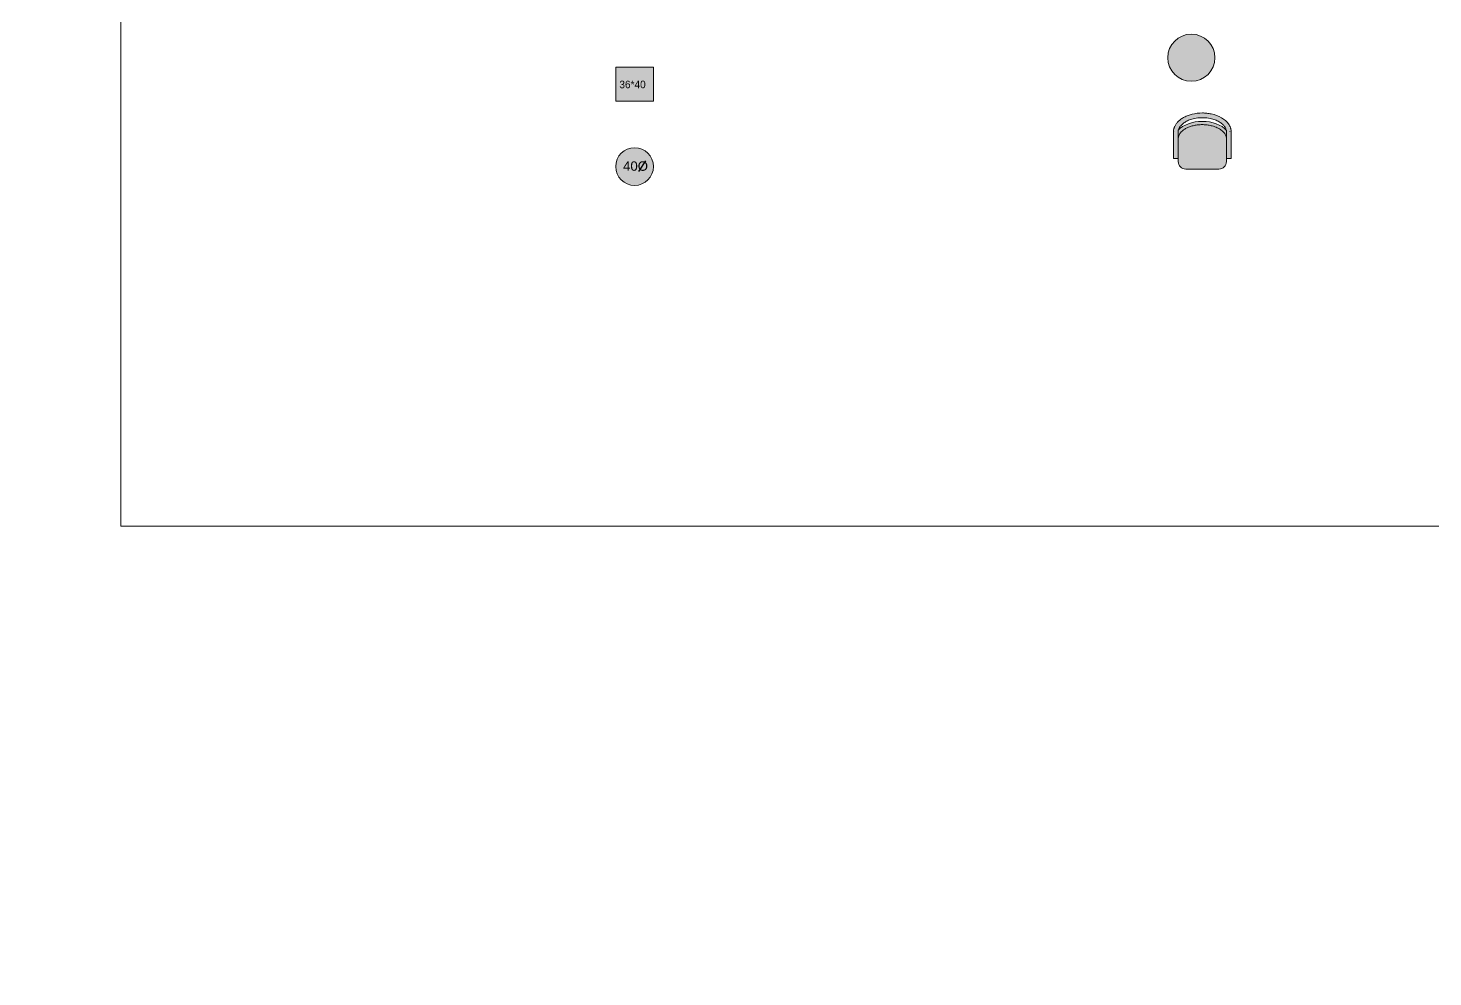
# Model space of a CAD drawing. Header units: millimetres. Extents: x -14819 to 43195, y -10328 to 20814.
# Drawn here: x 32213 to 33703, y 5870 to 6876 of the extents above; entities that cross this region are included whole.
import ezdxf

# ---------------------------------------------------------------- set-up
doc = ezdxf.new("R2010")
doc.units = ezdxf.units.MM
doc.header["$PDMODE"] = 3
for name, color, linetype, lineweight in [('41 - Côtes Intérieures', 71, 'Continuous', 9), ('DV_Furnitures', 250, 'Continuous', 5), ('DV_Hatch bedroom', 21, 'Continuous', 5), ('DV_Hatch Living', 43, 'Continuous', 5)]:
    doc.layers.add(name, color=color, linetype=linetype, lineweight=lineweight)
doc.layers.add('DV_Text block', color=20, linetype='Continuous')
doc.styles.add('CR_Cot', font='simplex.shx', dxfattribs={"width": 0.8})
doc.styles.get("Standard").update_dxf_attribs({"font": 'arial.ttf'})
doc.dimstyles.get("Standard").update_dxf_attribs({"dimtxt": 14, "dimasz": 14, "dimexe": 0.18, "dimexo": 0.0625, "dimgap": 5, "dimtad": 0, "dimtoh": 1, "dimdec": 0, "dimzin": 0, "dimdsep": 46, "dimtxsty": 'CR_Cot', "dimblk": 'CLOSEDBLANK', "dimcen": 0, "dimse1": 1, "dimse2": 1, "dimadec": 0, "dimazin": 0, "dimtfac": 1, "dimtdec": 0, "dimtofl": 0, "dimtmove": 0, "dimatfit": 3, "dimfxl": 1, "dimtolj": 1, "dimtzin": 0, "dimarcsym": 0})

# ---------------------------------------------------------------- blocks, each defined once
blk = doc.blocks.new('_ClosedBlank')
at = {"color": 0, "linetype": 'ByBlock', "lineweight": -2}
for p, q in [((-1, 0.1666666666666667), (0, 0)), ((-1, 0.1666666666666667), (-1, -0.1666666666666667)), ((0, 0), (-1, -0.1666666666666667))]:
    blk.add_line(p, q, dxfattribs=at)
blk = doc.blocks.new('*D678')
at = {"layer": '41 - Côtes Intérieures', "color": 0, "lineweight": -2, "transparency": 16777216}
for p, q in [((37038.83367776783, 6101.841927371271), (37038.83367776783, 6011.975260704598)), ((37038.83367776783, 5883.841927371257), (37038.83367776783, 5973.708594037931))]:
    blk.add_line(p, q, dxfattribs=at)
at = {"layer": 'Defpoints', "color": 0, "transparency": 16777216}
for p in [(37038.83367776783, 6115.841927371271), (37060.44082111306, 6115.841927371271), (7060.440821113063, 5869.841927371252)]:
    blk.add_point(p, dxfattribs=at)
at = {"layer": '41 - Côtes Intérieures', "color": 0, "lineweight": -2, "transparency": 16777216, "xscale": 14, "yscale": 14, "zscale": 14}
for p, rotation in [((37038.83367776783, 6115.841927371271), 90), ((37038.83367776783, 5869.841927371257), 270)]:
    blk.add_blockref('_ClosedBlank', p, dxfattribs=dict(at, rotation=rotation))
at = {"layer": '41 - Côtes Intérieures', "color": 0, "transparency": 16777216, "insert": (37038.83367776783, 5992.841927371253), "char_height": 14, "attachment_point": 5, "rotation": 90, "style": 'CR_Cot'}
blk.add_mtext('\\A1;246', dxfattribs=at)
blk = doc.blocks.new('*U1071')
at = {"layer": 'DV_Hatch bedroom', "lineweight": 5}
h = blk.add_hatch(color=256, dxfattribs=at)
h.dxf.hatch_style = 1
h.paths.add_polyline_path([(260.5569073197485, 122.3409642454412), (264.1569073197485, 122.3409642454412), (264.1569073197485, 118.3409642454412), (260.5569073197485, 118.3409642454412)])
at = {"lineweight": 5}
blk.add_lwpolyline([(260.5569073197485, 122.3409642454412), (264.1569073197485, 122.3409642454412), (264.1569073197485, 118.3409642454412), (260.5569073197485, 118.3409642454412), (260.5569073197485, 122.3409642454412)], dxfattribs=at)
at = {"layer": 'DV_Text block', "insert": (261.9996855202482, 118.7152081299112), "char_height": 0.8, "attachment_point": 1, "rotation": 90}
blk.add_mtext_dynamic_manual_height_columns('{\\fDM Sans|b0|i0|c0|p2;36*40}', width=4.728081956628512, gutter_width=1.25, heights=[0], dxfattribs=at)
blk = doc.blocks.new('*U1068')
at = {"layer": 'DV_Hatch bedroom', "lineweight": 5}
h = blk.add_hatch(color=256, dxfattribs=at)
h.dxf.hatch_style = 1
edge = h.paths.add_edge_path()
edge.add_arc((0, 0), 20, 0, 360)
at = {"lineweight": 5}
blk.add_circle((0, 0), 20, dxfattribs=at)
at = {"layer": 'DV_Text block'}
blk.add_line((4.590642479844746, -5.295122540830789), (12.00493305639844, 6.022108342519118), dxfattribs=at)
at = {"layer": 'DV_Text block', "insert": (-12.21539372675352, 5.500000003259629), "char_height": 10, "attachment_point": 1}
blk.add_mtext_dynamic_manual_height_columns('40O', width=26.25476082576989, gutter_width=12.5, heights=[0], dxfattribs=at)
blk = doc.blocks.new('*U1094')
at = {"layer": 'DV_Hatch Living', "transparency": 33554579}
h = blk.add_hatch(color=256, dxfattribs=at)
h.dxf.hatch_style = 1
h.paths.add_polyline_path([(-2.5, 0, 1), (2.5, 0, 1)])
at = {"layer": 'DV_Hatch Living', "color": 18, "lineweight": 5, "true_color": 0x000000}
blk.add_circle((0, 0), 2.5, dxfattribs=at)
blk = doc.blocks.new('armchair Living room')
at = {"layer": 'DV_Hatch Living', "transparency": 33554579}
h = blk.add_hatch(color=256, dxfattribs=at)
h.dxf.hatch_style = 1
edge = h.paths.add_edge_path()
edge.add_spline(control_points=[(0.2550002536800378, 0.3230172590536782), (0.2550011041057445, 0.323240621367848), (0.2550010200065103, 0.323463989219654), (0.2549999999995194, 0.3236873653840133)], knot_values=[0, 0, 0, 0, 0.005289622055557356, 0.005289622055557356, 0.005289622055557356, 0.005289622055557356], degree=3, periodic=0)
edge.add_spline(control_points=[(0.2549999999995194, 0.3236873653840133), (0.2549784521755214, 0.3284062254644482), (0.2545392340576527, 0.3331287952118887), (0.2527582045326966, 0.3428586413101771), (0.2513733592607181, 0.3478700131149424), (0.2475867201002444, 0.3579713602773307), (0.2451835051673683, 0.3630611864100688), (0.2392914523905887, 0.3732649115138376), (0.2358019077099769, 0.3783779330181174), (0.2277061805591316, 0.388524298607674), (0.2230999699942799, 0.393556796918431), (0.212787876049795, 0.4034175598536356), (0.2070822718051204, 0.4082452996119939), (0.1946311372728289, 0.4175724522672724), (0.1878859274310685, 0.4220716212716482), (0.1734482527264518, 0.4306292356666059), (0.1657560491848926, 0.4346875995939818), (0.1495409769019247, 0.4422673311741212), (0.1410182996248324, 0.4457886901612778), (0.1232759968160693, 0.4522153066849919), (0.1140565105629463, 0.4551205800470761), (0.09131246422249717, 0.4612674042998677), (0.07752669711977944, 0.4641865678626695), (0.04930468339837546, 0.4685855784816875), (0.03486888073960159, 0.470065491226392), (0.005788774031756816, 0.4715291827670294), (-0.008855130190390526, 0.4715129808550849), (-0.03790393314721285, 0.4699855458003954), (-0.05230843026556187, 0.4684742858830733), (-0.08043723513784329, 0.4640158699707833), (-0.09416109194397393, 0.4610686405773095), (-0.1205063348747757, 0.4538569567591999), (-0.1331271362621678, 0.4495923977099032), (-0.1568780344561702, 0.4399270350904212), (-0.1680072575970186, 0.434526196304871), (-0.1884420025949751, 0.4228342209600324), (-0.1977461690257272, 0.4165434828179597), (-0.2125828644432701, 0.4047344485883544), (-0.2184980333597082, 0.3993248954432156), (-0.2289632728078175, 0.3883094549170378), (-0.2335130220400856, 0.3827046824929159), (-0.2412530913764783, 0.3714586632578687), (-0.2444439923428945, 0.3658189656603534), (-0.249539489331589, 0.3546112794252005), (-0.2514460950699515, 0.3490441446012733), (-0.2540758178151279, 0.3379965439490951), (-0.2548013357665155, 0.332514659926022), (-0.2549853221784772, 0.3263656017308572), (-0.2549969257208815, 0.3256926504939264), (-0.2549999999995123, 0.3250196693943694)], knot_values=[0.005289622055557356, 0.005289622055557356, 0.005289622055557356, 0.005289622055557356, 0.117033802237924, 0.117033802237924, 0.234067604475848, 0.234067604475848, 0.351101406713772, 0.351101406713772, 0.4681352089516961, 0.4681352089516961, 0.5851690111896201, 0.5851690111896201, 0.7022028134275441, 0.7022028134275441, 0.8192366156654681, 0.8192366156654681, 0.9362704179033922, 0.9362704179033922, 1.053304220141316, 1.053304220141316, 1.17033802237924, 1.17033802237924, 1.333644143691915, 1.333644143691915, 1.49695026500459, 1.49695026500459, 1.660256386317266, 1.660256386317266, 1.823562507629941, 1.823562507629941, 1.986868628942616, 1.986868628942616, 2.150174750255291, 2.150174750255291, 2.313480871567966, 2.313480871567966, 2.476786992880641, 2.476786992880641, 2.606464892024791, 2.606464892024791, 2.73614279116894, 2.73614279116894, 2.86582069031309, 2.86582069031309, 2.995498589457239, 2.995498589457239, 3.125176488601388, 3.125176488601388, 3.141113937498523, 3.141113937498523, 3.141113937498523, 3.141113937498523], degree=3, periodic=0)
edge.add_line((-0.2549999999999955, 0.3250196693830816), (-0.2549999999999955, 0.1121202201047673))
edge.add_line((-0.2549999999999955, 0.1121202201047664), (-0.2549999999999955, 0.08000000000000274))
edge.add_arc((-0.1749999999999972, 0.08000000000000185), 0.0799999999999999, 179.9999999999992, 269.9999999999992)
edge.add_line((-0.1749999999999972, 2.664535259100376e-15), (0.1750000000000043, -1.77635683940025e-15))
edge.add_arc((0.1750000000000043, 0.0799999999999974), 0.0799999999999999, 269.9999999999992, 359.9999999999992)
edge.add_line((0.2550000000000026, 0.07999999999999652), (0.2550000000000026, 0.1121202201047602))
edge.add_line((0.2550000000000026, 0.1121202201047602), (0.2550000000000026, 0.3236873651874133))
edge = h.paths.add_edge_path()
edge.add_spline(control_points=[(0.3050000000000068, 0.4102438452043069), (0.3024813466497633, 0.4260177939339806), (0.3019680092934962, 0.4277523550446629), (0.3005397185219536, 0.4324760360549922), (0.2996265491148478, 0.4353992214500018), (0.2981894577347362, 0.4396117968586895), (0.2977302716590486, 0.4409029818030845), (0.2962128733581082, 0.4449868940079504), (0.2950320213455271, 0.4478883438053893), (0.292439258364368, 0.4537385780341365), (0.2910257436911579, 0.4566874226209885), (0.2860852934021452, 0.4662346816351546), (0.2820981530402662, 0.4728699405666186), (0.2596125960123956, 0.5048601987728727), (0.2339259634593276, 0.5271240945356359), (0.1712147898127014, 0.5631229941465836), (0.1344017459814353, 0.5767166333840006), (0.07959280256439882, 0.5883317134193771), (0.0639987483149298, 0.5907766435804112), (0.03241579550741136, 0.594087133908733), (0.01641194080566066, 0.5949510268238072), (0.0004058044288797191, 0.5949984308855054)], knot_values=[1.452715183567231, 1.452715183567231, 1.452715183567231, 1.452715183567231, 1.479812781338658, 1.479812781338658, 1.527336283345644, 1.527336283345644, 1.547310064151865, 1.547310064151865, 1.595627609245784, 1.595627609245784, 1.644282307636847, 1.644282307636847, 1.752618400029657, 1.752618400029657, 2.16874777046166, 2.16874777046166, 2.584877140893663, 2.584877140893663, 2.745153754014062, 2.745153754014062, 2.905430367134461, 2.905430367134461, 2.905430367134461, 2.905430367134461], degree=3, periodic=0)
edge.add_arc((0.000257724178005958, 0.5449986501635964), 0.04999999999999696, 89.83031228391411, 91.34310931386136)
edge.add_spline(control_points=[(0.0001096439271321969, 0.5949984308855054), (-0.03660551430336056, 0.594889694611803), (-0.0732722937257364, 0.5904932581846936), (-0.1227819564416066, 0.5783397104460768), (-0.1374668756943862, 0.5738510964773731), (-0.1656320431025122, 0.563387645035414), (-0.1790589855854847, 0.5574318209506792), (-0.2043561554902524, 0.5441694523649767), (-0.216220067415243, 0.5368527207790983), (-0.2380156926131818, 0.5210446298506204), (-0.2479959037515016, 0.5125130445968127), (-0.264368045870583, 0.4958204059536371), (-0.2710928233141345, 0.4878006520683762), (-0.279853282091004, 0.4753270700831438), (-0.282460459264982, 0.471242285504351), (-0.2875965780832814, 0.4624724243318168), (-0.2900352350555551, 0.4578066768611624), (-0.2932581355021497, 0.4509748722247799), (-0.2942599188461443, 0.4487252198536549), (-0.2956610130314132, 0.4453998365587957), (-0.2961111125407498, 0.4442995442285858), (-0.296978622133345, 0.4421163932757928), (-0.2974521991309373, 0.4408825923887703), (-0.2986750633940005, 0.4375918980690106), (-0.2993662864493984, 0.4356350343887376), (-0.3006233075977462, 0.4321357626256086), (-0.3011877729663581, 0.4305989010270874), (-0.3049999999999926, 0.4114179228057742)], knot_values=[0, 0, 0, 0, 0.3676453250702882, 0.3676453250702882, 0.5296835515132909, 0.5296835515132909, 0.6917217779562936, 0.6917217779562936, 0.8537600043992963, 0.8537600043992963, 1.015798230842299, 1.015798230842299, 1.153108551553153, 1.153108551553153, 1.220258827091045, 1.220258827091045, 1.298742417463231, 1.298742417463231, 1.337984212649324, 1.337984212649324, 1.35760511024237, 1.35760511024237, 1.377226007835417, 1.377226007835417, 1.414970595701323, 1.414970595701323, 1.45271518356723, 1.45271518356723, 1.45271518356723, 1.45271518356723], degree=3, periodic=0)
edge.add_line((-0.3049999999999926, 0.4114179228057733), (-0.3049999999999997, 0.1121202201047673))
edge.add_line((-0.3049999999999997, 0.1121202201047673), (-0.2550000000000026, 0.1121202201047664))
edge.add_line((-0.2549999999999955, 0.1121202201047664), (-0.2549999999999883, 0.4114179228057733))
edge.add_spline(control_points=[(-0.2549999999999955, 0.4114179228057733), (-0.2533662756993706, 0.4156111046290851), (-0.2517295066707916, 0.4205180430555826), (-0.247180281233021, 0.4321847718254164), (-0.2426187254253236, 0.4412821357946539), (-0.229973086091313, 0.4594151845329169), (-0.221883275610125, 0.4684353487729149), (-0.2022498644331421, 0.4857014582682426), (-0.1907114615926631, 0.4939397826011307), (-0.1646602811819804, 0.5089783468926301), (-0.1501519983295481, 0.5157771945586012), (-0.118873759550894, 0.5274415339572025), (-0.1021064000184353, 0.5323072425938626), (-0.05973949800137035, 0.5413658750699524), (-0.03340946493312913, 0.544386410598463), (-0.004547462490329224, 0.5449639934764541), (-0.002144879177308212, 0.5449915345702347), (0.000257724178005958, 0.5449986501635928)], knot_values=[0, 0, 0, 0, 0.0889027003277463, 0.0889027003277463, 0.2970184062391804, 0.2970184062391804, 0.5051341121506145, 0.5051341121506145, 0.7132498180620487, 0.7132498180620487, 0.9213655239734827, 0.9213655239734827, 1.129481229884917, 1.129481229884917, 1.42581925704621, 1.42581925704621, 1.45271518356723, 1.45271518356723, 1.45271518356723, 1.45271518356723], degree=3, periodic=0)
edge.add_spline(control_points=[(0.000257724178005958, 0.5449986501635928), (0.002660327533313023, 0.5449915345702347), (0.005062910846334034, 0.5449639934764541), (0.03392491328914105, 0.544386410598463), (0.06025494635738227, 0.5413658750699524), (0.1026218483744401, 0.5323072425938626), (0.1193892079069059, 0.5274415339572025), (0.15066744668556, 0.5157771945586012), (0.1651757295379923, 0.5089783468926301), (0.191226909948675, 0.4939397826011307), (0.202765312789154, 0.4857014582682426), (0.2223987239661369, 0.4684353487729149), (0.2304885344473249, 0.4594151845329169), (0.2431341737813284, 0.4412821357946539), (0.2476957295890259, 0.4321847718254164), (0.2519324042738305, 0.4205180430555826), (0.2534307284723596, 0.4156111046290851), (0.2550000000000026, 0.4102438452043069)], knot_values=[1.45271518356723, 1.45271518356723, 1.45271518356723, 1.45271518356723, 1.47961111008825, 1.47961111008825, 1.775949137249543, 1.775949137249543, 1.984064843160977, 1.984064843160977, 2.192180549072411, 2.192180549072411, 2.400296254983846, 2.400296254983846, 2.60841196089528, 2.60841196089528, 2.816527666806714, 2.816527666806714, 2.90543036713446, 2.90543036713446, 2.90543036713446, 2.90543036713446], degree=3, periodic=0)
edge.add_line((0.2550000000000026, 0.4102438452043069), (0.2549999999999955, 0.1121202201047602))
edge.add_line((0.2550000000000026, 0.1121202201047602), (0.3049999999999997, 0.1121202201047593))
edge.add_line((0.3049999999999997, 0.1121202201047593), (0.3050000000000068, 0.4102438452043042))
edge = h.paths.add_edge_path(flags=17)
edge.add_ellipse((7.105427357601002e-15, 0.3239881424909106), major_axis=(0.2900000000000004, -0.001104140849802596), ratio=0.6287702114732256, start_angle=28.57818484357723, end_angle=151.69614321923)
edge.add_line((-0.2549999999999955, 0.4114179228057733), (-0.2549999999999955, 0.3250196693830798))
edge.add_spline(control_points=[(-0.2549999999995123, 0.3250196693943694), (-0.2549969257208815, 0.3256926504939264), (-0.2549853221784772, 0.3263656017308572), (-0.2548013357665155, 0.332514659926022), (-0.2540758178151279, 0.3379965439490951), (-0.2514460950699515, 0.3490441446012733), (-0.249539489331589, 0.3546112794252005), (-0.2444439923428945, 0.3658189656603534), (-0.2412530913764783, 0.3714586632578687), (-0.2335130220400856, 0.3827046824929159), (-0.2289632728078175, 0.3883094549170378), (-0.2184980333597082, 0.3993248954432156), (-0.2125828644432701, 0.4047344485883544), (-0.1977461690257272, 0.4165434828179597), (-0.1884420025949751, 0.4228342209600324), (-0.1680072575970186, 0.434526196304871), (-0.1568780344561702, 0.4399270350904212), (-0.1331271362621678, 0.4495923977099032), (-0.1205063348747757, 0.4538569567591999), (-0.09416109194397393, 0.4610686405773095), (-0.08043723513784329, 0.4640158699707833), (-0.05230843026556187, 0.4684742858830733), (-0.03790393314721285, 0.4699855458003954), (-0.008855130190390526, 0.4715129808550849), (0.005788774031756816, 0.4715291827670294), (0.03486888073960159, 0.470065491226392), (0.04930468339837546, 0.4685855784816875), (0.07752669711977944, 0.4641865678626695), (0.09131246422249717, 0.4612674042998677), (0.1140565105629463, 0.4551205800470761), (0.1232759968160693, 0.4522153066849919), (0.1410182996248324, 0.4457886901612778), (0.1495409769019247, 0.4422673311741212), (0.1657560491848926, 0.4346875995939818), (0.1734482527264518, 0.4306292356666059), (0.1878859274310685, 0.4220716212716482), (0.1946311372728289, 0.4175724522672724), (0.2070822718051204, 0.4082452996119939), (0.212787876049795, 0.4034175598536356), (0.2230999699942799, 0.393556796918431), (0.2277061805591316, 0.388524298607674), (0.2358019077099769, 0.3783779330181174), (0.2392914523905887, 0.3732649115138376), (0.2451835051673683, 0.3630611864100688), (0.2475867201002444, 0.3579713602773307), (0.2513733592607181, 0.3478700131149424), (0.2527582045326966, 0.3428586413101771), (0.2545392340576527, 0.3331287952118887), (0.2549784521755214, 0.3284062254644482), (0.2549999999995194, 0.3236873653840133)], knot_values=[0.005289622055557164, 0.005289622055557164, 0.005289622055557164, 0.005289622055557164, 0.02122707095269183, 0.02122707095269183, 0.1509049700968412, 0.1509049700968412, 0.2805828692409902, 0.2805828692409902, 0.41026076838514, 0.41026076838514, 0.5399386675292894, 0.5399386675292894, 0.6696165666734388, 0.6696165666734388, 0.8329226879861147, 0.8329226879861147, 0.9962288092987892, 0.9962288092987892, 1.159534930611464, 1.159534930611464, 1.322841051924139, 1.322841051924139, 1.486147173236814, 1.486147173236814, 1.64945329454949, 1.64945329454949, 1.812759415862165, 1.812759415862165, 1.97606553717484, 1.97606553717484, 2.093099339412764, 2.093099339412764, 2.210133141650688, 2.210133141650688, 2.327166943888612, 2.327166943888612, 2.444200746126536, 2.444200746126536, 2.56123454836446, 2.56123454836446, 2.678268350602384, 2.678268350602384, 2.795302152840308, 2.795302152840308, 2.912335955078232, 2.912335955078232, 3.029369757316156, 3.029369757316156, 3.141113937498523, 3.141113937498523, 3.141113937498523, 3.141113937498523], degree=3, periodic=0)
edge.add_line((0.2550000000000026, 0.3236873653726899), (0.2550000000000026, 0.4102438452043069))
at = {"layer": 'DV_Furnitures'}
for points in [[(-0.3049999999999926, 0.4114179228057742), (-0.3049999999999997, 0.1121202201047673), (-0.2549999999999955, 0.1121202201047664)], [(-0.2549999999999955, 0.1121202201047664), (-0.2549999999999955, 0.4114179228057733)], [(0.2550000000000026, 0.4102438452043069), (0.2550000000000026, 0.1121202201047602)], [(0.3050000000000068, 0.4102438452043069), (0.3049999999999997, 0.1121202201047593), (0.2550000000000026, 0.1121202201047602)]]:
    blk.add_lwpolyline(points, dxfattribs=at)
at = {"layer": 'DV_Furnitures', "color": 18, "true_color": 0x000000}
for points in [[(-0.289999999999992, 0.3978862106275374), (-0.289999999999992, 0.3987592668194591)], [(0.2900000000000063, 0.397424041312024), (0.2900000000000063, 0.3965509851198687)]]:
    blk.add_lwpolyline(points, dxfattribs=at)
at = {"layer": 'DV_Furnitures'}
blk.add_lwpolyline([(0.2550000000000026, 0.1121202201047602), (0.2550000000000026, 0.07999999999999652, -0.4142135623730951), (0.1749999999999972, -2.664535259100376e-15), (-0.1749999999999972, 2.664535259100376e-15, -0.4142135623730951), (-0.2550000000000026, 0.08000000000000362), (-0.2549999999999955, 0.1121202201047664)], format="xyb", dxfattribs=at)
at = {"layer": 'DV_Furnitures', "color": 18, "true_color": 0x000000, "extrusion": (0, 0, -1)}
blk.add_arc((-0.000257724178005958, 0.5449986501635937), 0.04999999999999994, 89.8303122838389, 90.1696877161611, dxfattribs=at)
at = {"layer": 'DV_Furnitures'}
blk.add_ellipse((7.105427357601002e-15, 0.3239881424909106), major_axis=(0.2900000000000001, -0.001104140849802596), ratio=0.6287702114732256, start_param=0.4987834197639632, end_param=2.647597161752434, dxfattribs=at)
for points, knots in [([(-0.3049999999999926, 0.4114179228057742), (-0.3011877729663581, 0.4305989010270874), (-0.3006233075977462, 0.4321357626256086), (-0.2993662864493984, 0.4356350343887376), (-0.2986750633940005, 0.4375918980690106), (-0.2974521991309373, 0.4408825923887703), (-0.296978622133345, 0.4421163932757928), (-0.2961111125407498, 0.4442995442285858), (-0.2956610130314132, 0.4453998365587957), (-0.2942599188461443, 0.4487252198536549), (-0.2932581355021497, 0.4509748722247799), (-0.2900352350555551, 0.4578066768611624), (-0.2875965780832814, 0.4624724243318168), (-0.282460459264982, 0.471242285504351), (-0.279853282091004, 0.4753270700831438), (-0.2710928233141345, 0.4878006520683762), (-0.264368045870583, 0.4958204059536371), (-0.2479959037515016, 0.5125130445968127), (-0.2380156926131818, 0.5210446298506204), (-0.216220067415243, 0.5368527207790983), (-0.2043561554902524, 0.5441694523649767), (-0.1790589855854847, 0.5574318209506792), (-0.1656320431025122, 0.563387645035414), (-0.1374668756943862, 0.5738510964773731), (-0.1227819564416066, 0.5783397104460768), (-0.0732722937257364, 0.5904932581846936), (-0.03660551430336056, 0.594889694611803), (0.0001096439271321969, 0.5949984308855054)], [0, 0, 0, 0, 0.03774458786590675, 0.03774458786590675, 0.07548917573181349, 0.07548917573181349, 0.09511007332485986, 0.09511007332485986, 0.1147309709179062, 0.1147309709179062, 0.153972766103999, 0.153972766103999, 0.2324563564761845, 0.2324563564761845, 0.2996066320140768, 0.2996066320140768, 0.436916952724931, 0.436916952724931, 0.5989551791679337, 0.5989551791679337, 0.7609934056109364, 0.7609934056109364, 0.9230316320539391, 0.9230316320539391, 1.085069858496942, 1.085069858496942, 1.45271518356723, 1.45271518356723, 1.45271518356723, 1.45271518356723]), ([(0.2550002536800378, 0.3230172590536782), (0.2550190694958232, 0.3279591888606266), (0.2545804136019285, 0.3329038294701059), (0.2527582045326966, 0.3428586413101771), (0.2513733592607181, 0.3478700131149424), (0.2475867201002444, 0.3579713602773307), (0.2451835051673683, 0.3630611864100688), (0.2392914523905887, 0.3732649115138376), (0.2358019077099769, 0.3783779330181174), (0.2277061805591316, 0.388524298607674), (0.2230999699942799, 0.393556796918431), (0.212787876049795, 0.4034175598536356), (0.2070822718051204, 0.4082452996119939), (0.1946311372728289, 0.4175724522672724), (0.1878859274310685, 0.4220716212716482), (0.1734482527264518, 0.4306292356666059), (0.1657560491848926, 0.4346875995939818), (0.1495409769019247, 0.4422673311741212), (0.1410182996248324, 0.4457886901612778), (0.1232759968160693, 0.4522153066849919), (0.1140565105629463, 0.4551205800470761), (0.09131246422249717, 0.4612674042998677), (0.07752669711977944, 0.4641865678626695), (0.04930468339837546, 0.4685855784816875), (0.03486888073960159, 0.470065491226392), (0.005788774031756816, 0.4715291827670294), (-0.008855130190390526, 0.4715129808550849), (-0.03790393314721285, 0.4699855458003954), (-0.05230843026556187, 0.4684742858830733), (-0.08043723513784329, 0.4640158699707833), (-0.09416109194397393, 0.4610686405773095), (-0.1205063348747757, 0.4538569567591999), (-0.1331271362621678, 0.4495923977099032), (-0.1568780344561702, 0.4399270350904212), (-0.1680072575970186, 0.434526196304871), (-0.1884420025949751, 0.4228342209600324), (-0.1977461690257272, 0.4165434828179597), (-0.2125828644432701, 0.4047344485883544), (-0.2184980333597082, 0.3993248954432156), (-0.2289632728078175, 0.3883094549170378), (-0.2335130220400856, 0.3827046824929159), (-0.2412530913764783, 0.3714586632578687), (-0.2444439923428945, 0.3658189656603534), (-0.249539489331589, 0.3546112794252005), (-0.2514460950699515, 0.3490441446012733), (-0.2540758178151279, 0.3379965439490951), (-0.2548013357665155, 0.332514659926022), (-0.2549919766345425, 0.3261432014070413), (-0.2550036627847234, 0.3252478935953445), (-0.2550002536711347, 0.3243524822253345)], [0, 0, 0, 0, 0.117033802237924, 0.117033802237924, 0.234067604475848, 0.234067604475848, 0.351101406713772, 0.351101406713772, 0.4681352089516961, 0.4681352089516961, 0.5851690111896201, 0.5851690111896201, 0.7022028134275441, 0.7022028134275441, 0.8192366156654681, 0.8192366156654681, 0.9362704179033922, 0.9362704179033922, 1.053304220141316, 1.053304220141316, 1.17033802237924, 1.17033802237924, 1.333644143691915, 1.333644143691915, 1.49695026500459, 1.49695026500459, 1.660256386317266, 1.660256386317266, 1.823562507629941, 1.823562507629941, 1.986868628942616, 1.986868628942616, 2.150174750255291, 2.150174750255291, 2.313480871567966, 2.313480871567966, 2.476786992880641, 2.476786992880641, 2.606464892024791, 2.606464892024791, 2.73614279116894, 2.73614279116894, 2.86582069031309, 2.86582069031309, 2.995498589457239, 2.995498589457239, 3.125176488601388, 3.125176488601388, 3.146380581516033, 3.146380581516033, 3.146380581516033, 3.146380581516033]), ([(-0.2549999999999955, 0.4114179228057733), (-0.2533662756993706, 0.4156111046290851), (-0.2517295066707916, 0.4205180430555826), (-0.247180281233021, 0.4321847718254164), (-0.2426187254253236, 0.4412821357946539), (-0.229973086091313, 0.4594151845329169), (-0.221883275610125, 0.4684353487729149), (-0.2022498644331421, 0.4857014582682426), (-0.1907114615926631, 0.4939397826011307), (-0.1646602811819804, 0.5089783468926301), (-0.1501519983295481, 0.5157771945586012), (-0.118873759550894, 0.5274415339572025), (-0.1021064000184353, 0.5323072425938626), (-0.05973949800137035, 0.5413658750699524), (-0.03340946493312913, 0.544386410598463), (-0.004547462490329224, 0.5449639934764541), (-0.002144879177308212, 0.5449915345702347), (0.000257724178005958, 0.5449986501635928), (0.002660327533313023, 0.5449915345702347), (0.005062910846334034, 0.5449639934764541), (0.03392491328914105, 0.544386410598463), (0.06025494635738227, 0.5413658750699524), (0.1026218483744401, 0.5323072425938626), (0.1193892079069059, 0.5274415339572025), (0.15066744668556, 0.5157771945586012), (0.1651757295379923, 0.5089783468926301), (0.191226909948675, 0.4939397826011307), (0.202765312789154, 0.4857014582682426), (0.2223987239661369, 0.4684353487729149), (0.2304885344473249, 0.4594151845329169), (0.2431341737813284, 0.4412821357946539), (0.2476957295890259, 0.4321847718254164), (0.2519324042738305, 0.4205180430555826), (0.2534307284723596, 0.4156111046290851), (0.2550000000000026, 0.4102438452043069)], [0, 0, 0, 0, 0.0889027003277463, 0.0889027003277463, 0.2970184062391804, 0.2970184062391804, 0.5051341121506145, 0.5051341121506145, 0.7132498180620487, 0.7132498180620487, 0.9213655239734827, 0.9213655239734827, 1.129481229884917, 1.129481229884917, 1.42581925704621, 1.42581925704621, 1.45271518356723, 1.45271518356723, 1.45271518356723, 1.47961111008825, 1.47961111008825, 1.775949137249543, 1.775949137249543, 1.984064843160977, 1.984064843160977, 2.192180549072411, 2.192180549072411, 2.400296254983846, 2.400296254983846, 2.60841196089528, 2.60841196089528, 2.816527666806714, 2.816527666806714, 2.90543036713446, 2.90543036713446, 2.90543036713446, 2.90543036713446]), ([(0.0004058044288797191, 0.5949984308855054), (0.01641194080566066, 0.5949510268238072), (0.03241579550741136, 0.594087133908733), (0.0639987483149298, 0.5907766435804112), (0.07959280256439882, 0.5883317134193771), (0.1344017459814353, 0.5767166333840006), (0.1712147898127014, 0.5631229941465836), (0.2339259634593276, 0.5271240945356359), (0.2596125960123956, 0.5048601987728727), (0.2820981530402662, 0.4728699405666186), (0.2860852934021452, 0.4662346816351546), (0.2910257436911579, 0.4566874226209885), (0.292439258364368, 0.4537385780341365), (0.2950320213455271, 0.4478883438053893), (0.2962128733581082, 0.4449868940079504), (0.2977302716590486, 0.4409029818030845), (0.2981894577347362, 0.4396117968586895), (0.2996265491148478, 0.4353992214500018), (0.3005397185219536, 0.4324760360549922), (0.3019680092934962, 0.4277523550446629), (0.3024813466497633, 0.4260177939339806), (0.3050000000000068, 0.4102438452043069)], [1.45271518356723, 1.45271518356723, 1.45271518356723, 1.45271518356723, 1.612991796687629, 1.612991796687629, 1.773268409808027, 1.773268409808027, 2.18939778024003, 2.18939778024003, 2.605527150672033, 2.605527150672033, 2.713863243064844, 2.713863243064844, 2.762517941455906, 2.762517941455906, 2.810835486549826, 2.810835486549826, 2.830809267356047, 2.830809267356047, 2.878332769363033, 2.878332769363033, 2.90543036713446, 2.90543036713446, 2.90543036713446, 2.90543036713446])]:
    blk.add_open_spline(points, degree=3, knots=knots, dxfattribs=at)

msp = doc.modelspace()

# ---------------------------------------------------------------- linework, layer by layer
at = {"lineweight": 5}
msp.add_lwpolyline([(32311.78484673984, 9759.319982198998), (35136.57641276065, 9759.319982198998), (35136.57641276065, 6347.731032353593), (32311.78484673984, 6347.731032353593)], close=True, dxfattribs=at)

# ---------------------------------------------------------------- block references
at = {"lineweight": 5, "xscale": 100, "yscale": 100, "zscale": 100}
msp.add_blockref('armchair Living room', (33458.70733535709, 6726.613494566875), dxfattribs=at)
at = {"layer": 'DV_Furnitures', "xscale": 10, "yscale": 10, "zscale": 10}
msp.add_blockref('*U1094', (33447.05518561974, 6844.688188198023), dxfattribs=at)
at = {"layer": 'DV_Furnitures', "xscale": 10, "yscale": 10, "zscale": 10, "rotation": 270}
msp.add_blockref('*U1071', (31653.28039617278, 9440.354959673015), dxfattribs=at)
at = {"layer": 'DV_Furnitures'}
msp.add_blockref('*U1068', (32856.6002838104, 6729.310753338737), dxfattribs=at)

# ---------------------------------------------------------------- dimensions: what is measured, and where the dimension line sits
at = {"layer": '41 - Côtes Intérieures'}
dim = msp.add_linear_dim(base=(37038.83367776783, 6115.841927371271), p1=(7060.440821113059, 5869.841927371251), p2=(37060.44082111305, 6115.841927371269), angle=90, dimstyle='Standard', dxfattribs=at)
dim.commit()
dim.dimension.update_dxf_attribs({"geometry": '*D678', "text_midpoint": (37038.83367776783, 5992.841927371253)})

doc.saveas('drawing.dxf')
